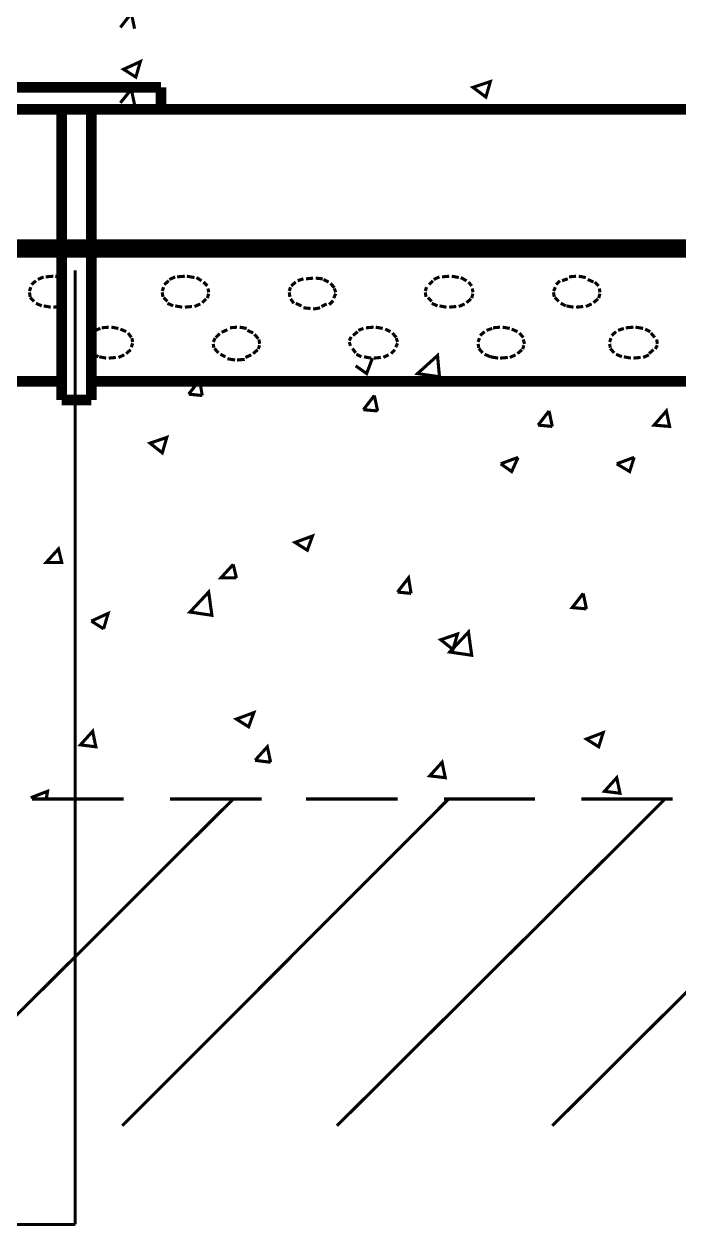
# Model space of a CAD drawing. Header units: millimetres. Extents: x 3240 to 3412, y 1366 to 1426.
# Drawn here: x 3374.581 to 3376.373, y 1376.952 to 1380.241 of the extents above; entities that cross this region are included whole.
import ezdxf

# ---------------------------------------------------------------- set-up
doc = ezdxf.new("R2010")
doc.units = ezdxf.units.MM
doc.layers.add('detalhes', color=1, linetype='Continuous')

# ---------------------------------------------------------------- blocks, each defined once
blk = doc.blocks.new('corte bb')
at = {"layer": 'detalhes'}
for points, const_width in [([(-9.532, 5.145), (-9.232, 5.533), (-9.144, 5.11)], 0.085), ([(-8.985, 4.21), (-9.109, 3.787), (-9.444, 3.999), (-8.985, 4.21)], 0.085), ([(-8.421, 3.505), (-13.166, 3.505)], 0.296), ([(-8.421, 3.505), (-8.421, 2.905)], 0.296), ([(0.592, 3.664), (0.469, 3.24), (0.116, 3.505), (0.592, 3.664)], 0.085), ([(-9.532, 3.081), (-9.232, 3.452), (-9.144, 3.029)], 0.085), ([(8.283, 2.905), (-42.076, 2.905)], 0.296), ([(-11.137, -5.05), (-11.137, 2.905)], 0.296), ([(-10.326, -5.05), (-10.326, 2.905)], 0.296), ([(-42.076, -0.905), (12.322, -0.905)], 0.508), ([(-11.631, -1.681), (-11.79, -1.752)], 0.085), ([(-11.367, -1.663), (-11.578, -1.681)], 0.085), ([(-11.102, -1.699), (-11.314, -1.663)], 0.085), ([(-10.767, -27.61), (-10.767, -1.505)], 0.085), ([(-8.033, -1.681), (-8.192, -1.752)], 0.085), ([(-7.768, -1.663), (-7.98, -1.681)], 0.085), ([(-7.504, -1.699), (-7.715, -1.663)], 0.085), ([(-0.801, -1.681), (-0.96, -1.752)], 0.085), ([(-0.536, -1.663), (-0.73, -1.681)], 0.085), ([(-0.272, -1.699), (-0.466, -1.663)], 0.085), ([(2.938, -1.663), (2.744, -1.681)], 0.085), ([(3.203, -1.699), (3.009, -1.663)], 0.085), ([(-11.984, -1.963), (-12.019, -2.069)], 0.085), ([(-11.843, -1.787), (-11.966, -1.893)], 0.085), ([(-8.35, -1.963), (-8.386, -2.069)], 0.085), ([(-8.209, -1.787), (-8.333, -1.893)], 0.085), ([(-7.31, -1.787), (-7.451, -1.699)], 0.085), ([(-7.151, -1.928), (-7.257, -1.822)], 0.085), ([(-7.116, -2.104), (-7.133, -1.999)], 0.085), ([(-4.876, -1.963), (-4.911, -2.069)], 0.085), ([(-4.734, -1.822), (-4.858, -1.928)], 0.085), ([(-4.523, -1.734), (-4.682, -1.787)], 0.085), ([(-4.258, -1.716), (-4.452, -1.734)], 0.085), ([(-3.994, -1.734), (-4.188, -1.716)], 0.085), ([(-3.835, -1.822), (-3.976, -1.752)], 0.085), ([(-3.676, -1.981), (-3.782, -1.857)], 0.085), ([(-3.641, -2.104), (-3.676, -1.999)], 0.085), ([(-1.154, -1.963), (-1.189, -2.069)], 0.085), ([(-0.977, -1.787), (-1.083, -1.893)], 0.085), ([(-0.06, -1.787), (-0.219, -1.699)], 0.085), ([(0.081, -1.928), (-0.007, -1.822)], 0.085), ([(0.116, -2.104), (0.099, -1.999)], 0.085), ([(2.374, -1.963), (2.321, -2.069)], 0.085), ([(2.497, -1.787), (2.392, -1.893)], 0.085), ([(2.709, -1.734), (2.55, -1.787)], 0.085), ([(3.415, -1.822), (3.256, -1.752)], 0.085), ([(3.556, -1.928), (3.45, -1.822)], 0.085), ([(3.591, -2.104), (3.573, -1.999)], 0.085), ([(-12.019, -2.104), (-12.002, -2.228)], 0.085), ([(-12.002, -2.245), (-11.896, -2.351)], 0.085), ([(-8.386, -2.104), (-8.368, -2.228)], 0.085), ([(-8.35, -2.245), (-8.245, -2.351)], 0.085), ([(-7.292, -2.387), (-7.186, -2.281)], 0.085), ([(-7.151, -2.263), (-7.116, -2.14)], 0.085), ([(-4.911, -2.104), (-4.893, -2.228)], 0.085), ([(-4.876, -2.281), (-4.787, -2.404)], 0.085), ([(-3.817, -2.44), (-3.711, -2.334)], 0.085), ([(-3.694, -2.263), (-3.641, -2.14)], 0.085), ([(-1.189, -2.104), (-1.171, -2.228)], 0.085), ([(-1.118, -2.245), (-1.013, -2.351)], 0.085), ([(-0.06, -2.387), (0.063, -2.281)], 0.085), ([(0.081, -2.263), (0.116, -2.14)], 0.085), ([(2.321, -2.104), (2.339, -2.228)], 0.085), ([(2.356, -2.245), (2.462, -2.351)], 0.085), ([(3.415, -2.387), (3.538, -2.281)], 0.085), ([(3.556, -2.263), (3.591, -2.14)], 0.085), ([(-11.843, -2.404), (-11.684, -2.475)], 0.085), ([(-11.631, -2.475), (-11.437, -2.51)], 0.085), ([(-11.367, -2.51), (-11.173, -2.492)], 0.085), ([(-8.245, -2.404), (-8.086, -2.475)], 0.085), ([(-8.033, -2.475), (-7.839, -2.51)], 0.085), ([(-7.768, -2.51), (-7.574, -2.492)], 0.085), ([(-7.504, -2.492), (-7.345, -2.422)], 0.085), ([(-4.734, -2.404), (-4.576, -2.475)], 0.085), ([(-4.523, -2.528), (-4.329, -2.545)], 0.085), ([(-4.258, -2.563), (-4.064, -2.528)], 0.085), ([(-4.029, -2.492), (-3.888, -2.422)], 0.085), ([(-1.013, -2.404), (-0.854, -2.475)], 0.085), ([(-0.801, -2.475), (-0.607, -2.51)], 0.085), ([(-0.536, -2.51), (-0.342, -2.492)], 0.085), ([(-0.272, -2.492), (-0.113, -2.422)], 0.085), ([(2.515, -2.404), (2.656, -2.475)], 0.085), ([(2.674, -2.475), (2.868, -2.51)], 0.085), ([(2.938, -2.51), (3.132, -2.492)], 0.085), ([(3.203, -2.492), (3.362, -2.422)], 0.085), ([(-10.079, -3.092), (-10.22, -3.145)], 0.085), ([(-9.85, -3.057), (-10.044, -3.075)], 0.085), ([(-9.585, -3.092), (-9.779, -3.057)], 0.085), ([(-9.373, -3.18), (-9.532, -3.11)], 0.085), ([(-9.232, -3.339), (-9.321, -3.216)], 0.085), ([(-6.816, -3.233), (-6.922, -3.339)], 0.085), ([(-6.604, -3.127), (-6.763, -3.198)], 0.085), ([(-6.34, -3.057), (-6.534, -3.075)], 0.085), ([(-6.075, -3.092), (-6.269, -3.057)], 0.085), ([(-5.899, -3.216), (-6.057, -3.145)], 0.085), ([(-5.758, -3.374), (-5.863, -3.251)], 0.085), ([(-3.218, -3.321), (-3.27, -3.427)], 0.085), ([(-3.041, -3.18), (-3.165, -3.286)], 0.085), ([(-2.882, -3.092), (-3.023, -3.145)], 0.085), ([(-2.6, -3.057), (-2.812, -3.075)], 0.085), ([(-2.353, -3.092), (-2.547, -3.057)], 0.085), ([(-2.142, -3.18), (-2.283, -3.11)], 0.085), ([(-1.983, -3.339), (-2.089, -3.216)], 0.085), ([(0.434, -3.18), (0.31, -3.286)], 0.085), ([(0.645, -3.092), (0.487, -3.145)], 0.085), ([(0.857, -3.057), (0.663, -3.075)], 0.085), ([(1.122, -3.092), (0.928, -3.057)], 0.085), ([(1.333, -3.18), (1.175, -3.11)], 0.085), ([(1.492, -3.339), (1.386, -3.216)], 0.085), ([(4.032, -3.18), (3.909, -3.286)], 0.085), ([(4.244, -3.092), (4.085, -3.145)], 0.085), ([(4.508, -3.057), (4.297, -3.075)], 0.085), ([(4.773, -3.092), (4.561, -3.057)], 0.085), ([(4.967, -3.18), (4.826, -3.11)], 0.085), ([(5.09, -3.339), (4.985, -3.216)], 0.085), ([(-9.232, -3.604), (-9.197, -3.498)], 0.085), ([(-9.197, -3.463), (-9.215, -3.357)], 0.085), ([(-6.939, -3.357), (-6.992, -3.463)], 0.085), ([(-6.992, -3.515), (-6.975, -3.621)], 0.085), ([(-6.957, -3.639), (-6.851, -3.762)], 0.085), ([(-5.758, -3.657), (-5.722, -3.551)], 0.085), ([(-5.722, -3.515), (-5.74, -3.392)], 0.085), ([(-3.27, -3.463), (-3.235, -3.568)], 0.085), ([(-3.182, -3.639), (-3.094, -3.762)], 0.085), ([(-2, -3.604), (-1.948, -3.498)], 0.085), ([(-1.948, -3.463), (-1.983, -3.357)], 0.085), ([(0.293, -3.357), (0.257, -3.463)], 0.085), ([(0.257, -3.515), (0.275, -3.621)], 0.085), ([(0.275, -3.639), (0.381, -3.762)], 0.085), ([(1.474, -3.657), (1.51, -3.551)], 0.085), ([(1.527, -3.515), (1.492, -3.392)], 0.085), ([(3.891, -3.357), (3.856, -3.463)], 0.085), ([(3.856, -3.515), (3.873, -3.621)], 0.085), ([(3.873, -3.639), (3.979, -3.762)], 0.085), ([(5.108, -3.657), (5.161, -3.551)], 0.085), ([(5.161, -3.515), (5.143, -3.392)], 0.085), ([(-10.273, -3.798), (-10.132, -3.868)], 0.085), ([(-10.114, -3.868), (-9.92, -3.904)], 0.085), ([(-9.85, -3.904), (-9.656, -3.886)], 0.085), ([(-9.585, -3.886), (-9.426, -3.815)], 0.085), ([(-9.373, -3.78), (-9.25, -3.674)], 0.085), ([(-6.798, -3.798), (-6.657, -3.868)], 0.085), ([(-6.604, -3.921), (-6.393, -3.956)], 0.085), ([(-6.34, -3.956), (-6.128, -3.939)], 0.085), ([(-6.11, -3.886), (-5.952, -3.815)], 0.085), ([(-5.899, -3.78), (-5.775, -3.674)], 0.085), ([(-3.094, -4.115), (-2.794, -4.327), (-2.635, -3.904)], 0.085), ([(-3.076, -3.798), (-2.935, -3.868)], 0.085), ([(-2.865, -3.868), (-2.671, -3.904)], 0.085), ([(-2.6, -3.904), (-2.406, -3.886)], 0.085), ([(-2.336, -3.886), (-2.194, -3.815)], 0.085), ([(-2.124, -3.78), (-2.018, -3.674)], 0.085), ([(-0.801, -4.415), (-1.401, -4.327), (-0.854, -3.833), (-0.801, -4.415)], 0.085), ([(0.434, -3.798), (0.592, -3.868)], 0.085), ([(0.592, -3.868), (0.804, -3.904)], 0.085), ([(0.857, -3.904), (1.069, -3.886)], 0.085), ([(1.122, -3.886), (1.28, -3.815)], 0.085), ([(1.333, -3.78), (1.457, -3.674)], 0.085), ([(4.032, -3.798), (4.191, -3.868)], 0.085), ([(4.244, -3.868), (4.438, -3.904)], 0.085), ([(4.508, -3.904), (4.702, -3.886)], 0.085), ([(4.773, -3.886), (4.932, -3.815)], 0.085), ([(4.932, -3.78), (5.055, -3.674)], 0.085), ([(-11.137, -4.539), (-28.706, -4.539)], 0.296), ([(8.283, -4.539), (-10.326, -4.539)], 0.296), ([(-7.663, -4.891), (-7.363, -4.503), (-7.292, -4.927)], 0.085), ([(-10.326, -5.05), (-11.137, -5.05)], 0.296), ([(-7.663, -4.891), (-7.292, -4.927)], 0.085), ([(-2.882, -5.315), (-2.583, -4.927)], 0.085), ([(-2.494, -5.35), (-2.583, -4.927)], 0.085), ([(-2.882, -5.315), (-2.494, -5.35)], 0.085), ([(1.898, -5.738), (2.198, -5.35)], 0.085), ([(2.286, -5.773), (2.198, -5.35)], 0.085), ([(5.408, -5.35), (5.496, -5.773), (5.073, -5.738), (5.408, -5.35)], 0.085), ([(1.898, -5.738), (2.286, -5.773)], 0.085), ([(-8.262, -6.073), (-8.386, -6.496), (-8.721, -6.232), (-8.262, -6.073)], 0.085), ([(0.875, -6.796), (1.175, -7.008), (1.351, -6.62)], 0.085), ([(0.875, -6.796), (1.351, -6.62)], 0.085), ([(4.05, -6.796), (4.402, -7.008), (4.526, -6.62)], 0.085), ([(4.05, -6.796), (4.526, -6.62)], 0.085), ([(-4.276, -8.772), (-4.417, -9.16), (-4.752, -8.948), (-4.276, -8.772)], 0.085), ([(-11.226, -9.125), (-11.137, -9.495), (-11.561, -9.495), (-11.226, -9.125)], 0.085), ([(-6.357, -9.918), (-6.781, -9.918), (-6.445, -9.548)], 0.085), ([(-6.357, -9.918), (-6.445, -9.548)], 0.085), ([(-1.948, -10.306), (-1.648, -9.918), (-1.577, -10.342)], 0.085), ([(-7.028, -10.941), (-7.627, -10.853), (-7.116, -10.306), (-7.028, -10.941)], 0.085), ([(-1.948, -10.306), (-1.577, -10.342)], 0.085), ([(3.221, -10.765), (2.833, -10.73), (3.132, -10.342)], 0.085), ([(3.221, -10.765), (3.132, -10.342)], 0.085), ([(-10.326, -11.1), (-9.867, -10.889), (-9.991, -11.312)], 0.085), ([(-10.326, -11.1), (-9.991, -11.312)], 0.085), ([(-0.307, -11.453), (-0.431, -11.876), (-0.766, -11.612), (-0.307, -11.453)], 0.085), ([(0.081, -12.035), (-0.519, -11.947), (-0.007, -11.4), (0.081, -12.035)], 0.085), ([(-5.881, -13.605), (-6.022, -13.993), (-6.357, -13.781), (-5.881, -13.605)], 0.085), ([(-10.291, -14.116), (-10.203, -14.54), (-10.626, -14.487), (-10.291, -14.116)], 0.085), ([(3.679, -14.152), (3.556, -14.54), (3.221, -14.328), (3.679, -14.152)], 0.085), ([(-5.846, -14.91), (-5.511, -14.54), (-5.422, -14.963)], 0.085), ([(-5.846, -14.91), (-5.422, -14.963)], 0.085), ([(-0.73, -14.963), (-0.642, -15.386), (-1.066, -15.334), (-0.73, -14.963)], 0.085), ([(4.05, -15.386), (4.138, -15.81), (3.715, -15.757), (4.05, -15.386)], 0.085), ([(-11.561, -15.969), (-11.525, -15.757), (-11.984, -15.933)], 0.085), ([(-15.406, -24.911), (-6.445, -15.969)], 0.085), ([(-11.949, -15.969), (-9.444, -15.969)], 0.085), ([(-9.479, -24.911), (-0.554, -15.969)], 0.085), ([(-8.174, -15.969), (-5.669, -15.969)], 0.085), ([(-4.452, -15.969), (-1.948, -15.969)], 0.085), ([(-3.606, -24.911), (5.373, -15.969)], 0.085), ([(-0.678, -15.969), (1.81, -15.969)], 0.085), ([(2.286, -24.911), (11.264, -15.969)], 0.085), ([(3.08, -15.969), (5.584, -15.969)], 0.085), ([(-21.297, -27.61), (-10.767, -27.61)], 0.085)]:
    blk.add_lwpolyline(points, dxfattribs=dict(at, const_width=const_width))

msp = doc.modelspace()

# ---------------------------------------------------------------- block references
at = {"xscale": 0.1, "yscale": 0.1, "zscale": 0.1}
msp.add_blockref('corte bb', (3375.7981, 1379.7172), dxfattribs=at)

doc.saveas('drawing.dxf')
